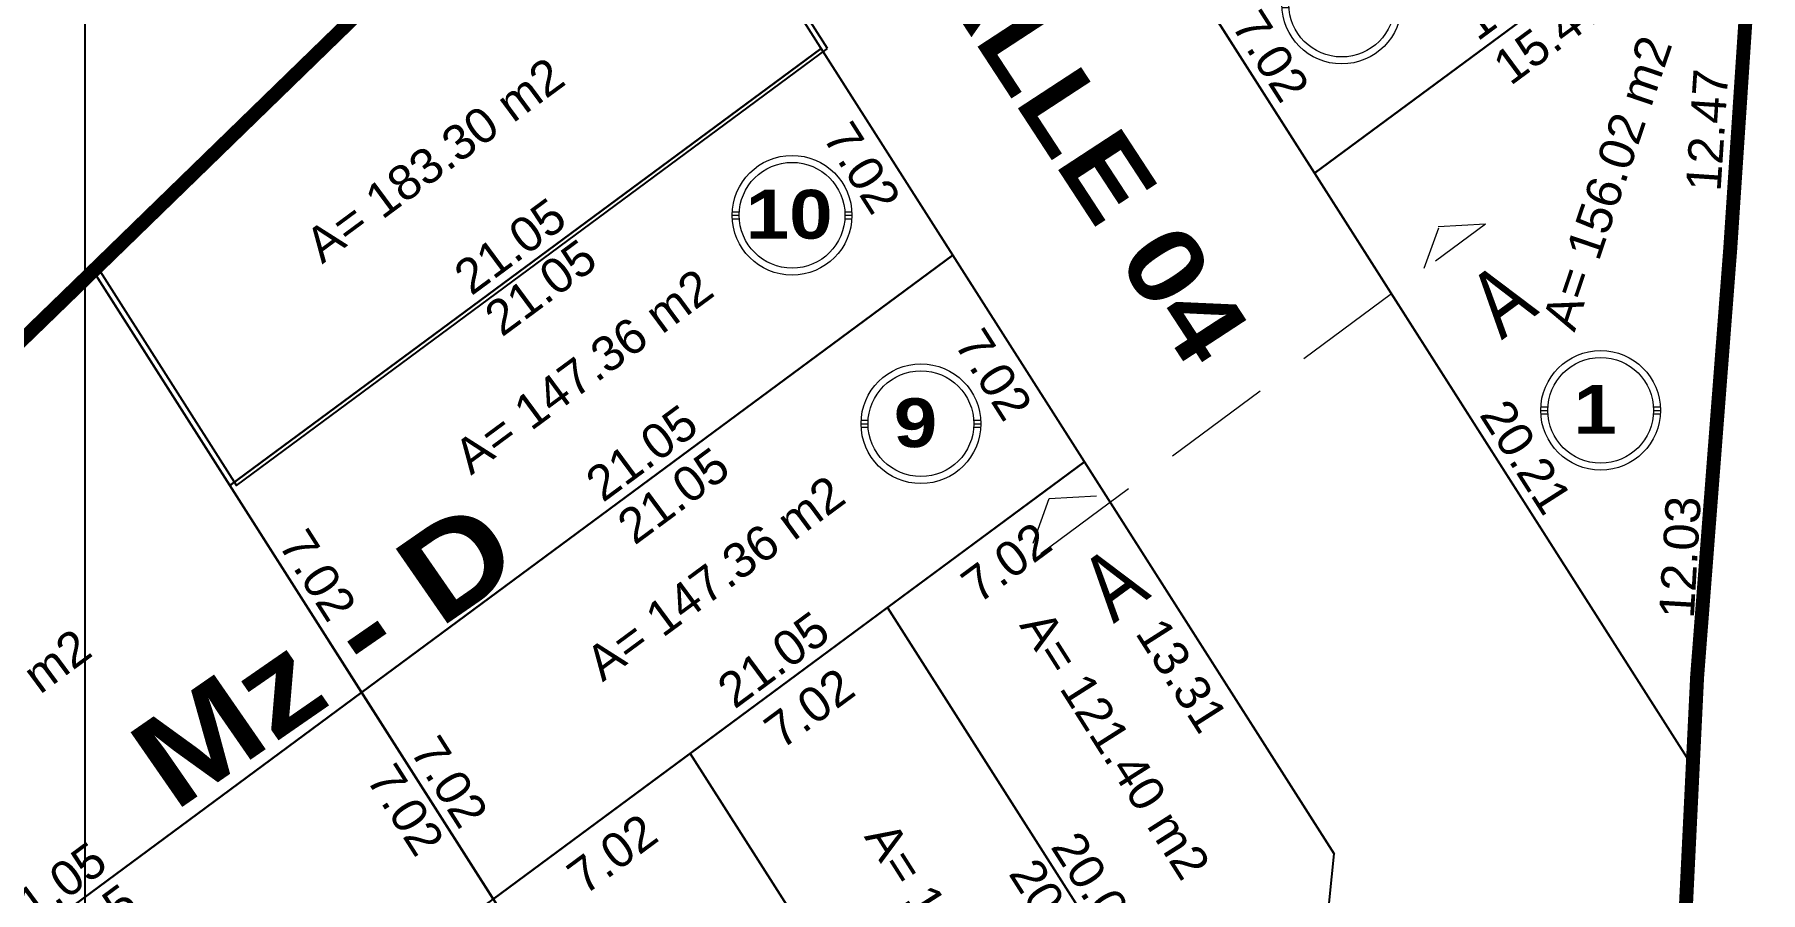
# Model space of a CAD drawing. Header units: metres. Extents: x 278764 to 279387, y 9336025 to 9336772.
# Drawn here: x 279298.55 to 279347.97, y 9336248.61 to 9336273.17 of the extents above; entities that cross this region are included whole.
import ezdxf
from ezdxf.enums import TextEntityAlignment as Align

# ---------------------------------------------------------------- set-up
doc = ezdxf.new("R2010")
doc.units = ezdxf.units.M
doc.linetypes.add('HIDDEN2', pattern=[0.1875, 0.125, -0.0625])
for name, color, linetype in [('31_PREDIOS_TOTAL', 7, 'Continuous'), ('AZULL', 5, 'Continuous'), ('Cuadricula Coordenadas', 5, 'Continuous'), ('LOTES', 250, 'Continuous')]:
    doc.layers.add(name, color=color, linetype=linetype)
for name, color, linetype, lineweight in [('@NUMEROS DE LOTES', 7, 'Continuous', 9), ('CIRCULO', 1, 'Continuous', 5), ('textos', 7, 'Continuous', 15)]:
    doc.layers.add(name, color=color, linetype=linetype, lineweight=lineweight)
doc.styles.add('STYLE1', font='arial.ttf')
doc.styles.add('titu', font='')
doc.styles.add('txt', font='arial.ttf', dxfattribs={"width": 0.9})
doc.styles.get('titu').set_extended_font_data('Arial Black')
doc.dimstyles.new('500ULTIMO', dxfattribs={"dimtxt": 1, "dimasz": 1.199999999999999, "dimexe": 0.18, "dimexo": 0.9000000000000007, "dimgap": 0.2305000000000045, "dimtad": 1, "dimzin": 3, "dimdsep": 46, "dimtxsty": 'STYLE1', "dimcen": 0.09, "dimse1": 1, "dimse2": 1, "dimsd1": 1, "dimsd2": 1, "dimclrd": 125, "dimclre": 125, "dimaunit": 1, "dimadec": 3, "dimazin": 0, "dimtfac": 1, "dimtix": 1, "dimtofl": 0, "dimtmove": 0, "dimatfit": 3, "dimfxl": 1, "dimtolj": 1, "dimtzin": 0, "dimarcsym": 0})

# ---------------------------------------------------------------- blocks, each defined once
blk = doc.blocks.new('*D175')
at = {"layer": 'Defpoints', "color": 0, "transparency": 16777216}
for p in [(279317.3263526605, 9336252.590012433), (279317.3263526587, 9336252.590012431), (279328.0948600969, 9336235.678519757)]:
    blk.add_point(p, dxfattribs=at)
at = {"layer": '31_PREDIOS_TOTAL', "color": 0, "transparency": 16777216, "insert": (279323.3357097823, 9336244.532304918), "char_height": 1, "attachment_point": 5, "rotation": 302.48722182676687, "style": 'STYLE1'}
blk.add_mtext('\\A1;20.05', dxfattribs=at)
blk = doc.blocks.new('*D176')
at = {"layer": 'Defpoints', "color": 0, "transparency": 16777216}
for p in [(279322.9677913245, 9336256.763043536), (279322.9677913254, 9336256.763043536), (279333.7362987604, 9336239.851550858)]:
    blk.add_point(p, dxfattribs=at)
at = {"layer": '31_PREDIOS_TOTAL', "color": 0, "transparency": 16777216, "insert": (279328.9771484495, 9336248.705336023), "char_height": 1, "attachment_point": 5, "rotation": 302.48722182648623, "style": 'STYLE1'}
blk.add_mtext('\\A1;20.05', dxfattribs=at)
blk = doc.blocks.new('*D177')
at = {"layer": 'Defpoints', "color": 0, "transparency": 16777216}
for p in [(279328.6092299884, 9336260.936074637), (279327.2012468316, 9336260.03953183), (279335.7579039787, 9336249.709379707)]:
    blk.add_point(p, dxfattribs=at)
at = {"layer": '31_PREDIOS_TOTAL', "color": 0, "transparency": 16777216, "insert": (279331.4009749223, 9336254.82440638), "char_height": 1, "attachment_point": 5, "rotation": 302.48722182600045, "style": 'STYLE1'}
blk.add_mtext('\\A1;13.31', dxfattribs=at)
blk = doc.blocks.new('*D178')
at = {"layer": 'Defpoints', "color": 0, "transparency": 16777216}
for p in [(279335.7579039794, 9336249.709379707), (279335.7579039793, 9336249.709379707), (279334.8483634879, 9336240.674156753)]:
    blk.add_point(p, dxfattribs=at)
at = {"layer": '31_PREDIOS_TOTAL', "color": 0, "transparency": 16777216, "insert": (279334.5657873368, 9336245.265994001), "char_height": 1, "attachment_point": 5, "rotation": 84.2516235501298, "style": 'STYLE1'}
blk.add_mtext('\\A1;9.08', dxfattribs=at)
blk = doc.blocks.new('*D187')
at = {"layer": 'Defpoints', "color": 0, "transparency": 16777216}
for p in [(279307.9159363937, 9336254.336003767), (279290.9916204019, 9336241.816910464), (279290.9916204009, 9336241.816910464)]:
    blk.add_point(p, dxfattribs=at)
at = {"layer": '31_PREDIOS_TOTAL', "color": 0, "transparency": 16777216, "insert": (279299.0130677922, 9336248.672245115), "char_height": 1, "attachment_point": 5, "rotation": 36.49071961309755, "style": 'STYLE1'}
blk.add_mtext('\\A1;21.05', dxfattribs=at)
blk = doc.blocks.new('*D189')
at = {"layer": 'Defpoints', "color": 0, "transparency": 16777216}
for p in [(279328.6092299875, 9336260.936074637), (279328.6092299875, 9336260.936074637), (279311.6849139975, 9336248.41698133)]:
    blk.add_point(p, dxfattribs=at)
at = {"layer": '31_PREDIOS_TOTAL', "color": 0, "transparency": 16777216, "insert": (279319.7063613879, 9336255.27231598), "char_height": 1, "attachment_point": 5, "rotation": 36.49071961707906, "style": 'STYLE1'}
blk.add_mtext('\\A1;21.05', dxfattribs=at)
blk = doc.blocks.new('*D190')
at = {"layer": 'Defpoints', "color": 0, "transparency": 16777216}
for p in [(279324.8402523855, 9336266.855097076), (279307.9159363937, 9336254.33600377), (279307.9159363927, 9336254.33600377)]:
    blk.add_point(p, dxfattribs=at)
at = {"layer": '31_PREDIOS_TOTAL', "color": 0, "transparency": 16777216, "insert": (279315.937383784, 9336261.19133842), "char_height": 1, "attachment_point": 5, "rotation": 36.49071961717329, "style": 'STYLE1'}
blk.add_mtext('\\A1;21.05', dxfattribs=at)
blk = doc.blocks.new('*D191')
at = {"layer": 'Defpoints', "color": 0, "transparency": 16777216}
for p in [(279321.0712747825, 9336272.77411951), (279304.1469587898, 9336260.255026206), (279304.1469587879, 9336260.255026208)]:
    blk.add_point(p, dxfattribs=at)
at = {"layer": '31_PREDIOS_TOTAL', "color": 0, "transparency": 16777216, "insert": (279312.1684061792, 9336267.110360857), "char_height": 1, "attachment_point": 5, "rotation": 36.49071961272072, "style": 'STYLE1'}
blk.add_mtext('\\A1;21.05', dxfattribs=at)
blk = doc.blocks.new('*D192')
at = {"layer": 'Defpoints', "color": 0, "transparency": 16777216}
for p in [(279321.0712747821, 9336272.774119511, 845.9), (279324.8402523845, 9336266.855097074), (279323.4986508125, 9336266.000823192)]:
    blk.add_point(p, dxfattribs=at)
at = {"layer": '31_PREDIOS_TOTAL', "color": 0, "transparency": 16777216, "insert": (279322.2392654167, 9336269.358373232), "char_height": 1, "attachment_point": 5, "rotation": 302.48722184807207, "style": 'STYLE1'}
blk.add_mtext('\\A1;7.02', dxfattribs=at)
blk = doc.blocks.new('*D193')
at = {"layer": 'Defpoints', "color": 0, "transparency": 16777216}
for p in [(279324.8402523845, 9336266.855097074), (279328.6092299884, 9336260.936074637, 845.9), (279327.2676284155, 9336260.081800753)]:
    blk.add_point(p, dxfattribs=at)
at = {"layer": '31_PREDIOS_TOTAL', "color": 0, "transparency": 16777216, "insert": (279326.0082430192, 9336263.439350795), "char_height": 1, "attachment_point": 5, "rotation": 302.48722184807207, "style": 'STYLE1'}
blk.add_mtext('\\A1;7.02', dxfattribs=at)
blk = doc.blocks.new('*D196')
at = {"layer": 'Defpoints', "color": 0, "transparency": 16777216}
for p in [(279307.9159363937, 9336254.336003765), (279311.6849139966, 9336248.41698133), (279311.6849139947, 9336248.416981328)]:
    blk.add_point(p, dxfattribs=at)
at = {"layer": '31_PREDIOS_TOTAL', "color": 0, "transparency": 16777216, "insert": (279310.4255285994, 9336251.77453137), "char_height": 1, "attachment_point": 5, "rotation": 302.48722182624545, "style": 'STYLE1'}
blk.add_mtext('\\A1;7.02', dxfattribs=at)
blk = doc.blocks.new('*D197')
at = {"layer": 'Defpoints', "color": 0, "transparency": 16777216}
for p in [(279304.1469587898, 9336260.255026205), (279304.146958787, 9336260.255026203), (279307.9159363937, 9336254.336003765)]:
    blk.add_point(p, dxfattribs=at)
at = {"layer": '31_PREDIOS_TOTAL', "color": 0, "transparency": 16777216, "insert": (279306.6565509951, 9336257.693553807), "char_height": 1, "attachment_point": 5, "rotation": 302.487221824241, "style": 'STYLE1'}
blk.add_mtext('\\A1;7.02', dxfattribs=at)
blk = doc.blocks.new('*D135')
at = {"layer": 'Defpoints', "color": 0, "transparency": 16777216}
for p in [(279317.3263526605, 9336252.590012433), (279318.3557190616, 9336251.19843224), (279311.6849139966, 9336248.41698133)]:
    blk.add_point(p, dxfattribs=at)
at = {"layer": '31_PREDIOS_TOTAL', "color": 0, "transparency": 16777216, "insert": (279315.094289124, 9336249.70770469), "char_height": 1, "attachment_point": 5, "rotation": 36.49071956425273, "style": 'STYLE1'}
blk.add_mtext('\\A1;7.02', dxfattribs=at)
blk = doc.blocks.new('*D136')
at = {"layer": 'Defpoints', "color": 0, "transparency": 16777216}
for p in [(279322.9677913245, 9336256.763043534, 843.369), (279323.9971577246, 9336255.371463344), (279317.3263526605, 9336252.590012433)]:
    blk.add_point(p, dxfattribs=at)
at = {"layer": '31_PREDIOS_TOTAL', "color": 0, "transparency": 16777216, "insert": (279320.735727787, 9336253.880735792), "char_height": 1, "attachment_point": 5, "rotation": 36.49071956425273, "style": 'STYLE1'}
blk.add_mtext('\\A1;7.02', dxfattribs=at)
blk = doc.blocks.new('*D137')
at = {"layer": 'Defpoints', "color": 0, "transparency": 16777216}
for p in [(279328.6092299875, 9336260.936074637, 845.9), (279329.6385963885, 9336259.544494445), (279322.9677913245, 9336256.763043534, 843.369)]:
    blk.add_point(p, dxfattribs=at)
at = {"layer": '31_PREDIOS_TOTAL', "color": 0, "transparency": 16777216, "insert": (279326.3771664519, 9336258.053766893), "char_height": 1, "attachment_point": 5, "rotation": 36.49071956425273, "style": 'STYLE1'}
blk.add_mtext('\\A1;7.02', dxfattribs=at)
blk = doc.blocks.new('*D138')
at = {"layer": 'Defpoints', "color": 0, "transparency": 16777216}
for p in [(279335.2013263395, 9336269.201569851), (279346.0548006846, 9336252.156640183), (279346.0548006846, 9336252.156640183)]:
    blk.add_point(p, dxfattribs=at)
at = {"layer": '31_PREDIOS_TOTAL', "color": 0, "transparency": 16777216, "insert": (279341.2531669168, 9336261.07714384), "char_height": 1, "attachment_point": 5, "rotation": 302.4872218271678, "style": 'STYLE1'}
blk.add_mtext('\\A1;20.21', dxfattribs=at)
blk = doc.blocks.new('*D139')
at = {"layer": 'Defpoints', "color": 0, "transparency": 16777216}
for p in [(279331.432348737, 9336275.120592289), (279335.2013263404, 9336269.201569851), (279335.2013263414, 9336269.201569851)]:
    blk.add_point(p, dxfattribs=at)
at = {"layer": '31_PREDIOS_TOTAL', "color": 0, "transparency": 16777216, "insert": (279333.9419409432, 9336272.559119895), "char_height": 1, "attachment_point": 5, "rotation": 302.4872218312071, "style": 'STYLE1'}
blk.add_mtext('\\A1;7.02', dxfattribs=at)
blk = doc.blocks.new('*D144')
at = {"layer": 'Defpoints', "color": 0, "transparency": 16777216}
for p in [(279347.6355720982, 9336278.399311308), (279335.2013263395, 9336269.201569851), (279335.2013263404, 9336269.201569851)]:
    blk.add_point(p, dxfattribs=at)
at = {"layer": '31_PREDIOS_TOTAL', "color": 0, "transparency": 16777216, "insert": (279340.9777386161, 9336274.396228576), "char_height": 1, "attachment_point": 5, "rotation": 36.490719611367126, "style": 'STYLE1'}
blk.add_mtext('\\A1;15.47', dxfattribs=at)
blk = doc.blocks.new('*D145')
at = {"layer": 'Defpoints', "color": 0, "transparency": 16777216}
for p in [(279346.7600000001, 9336264.165000001), (279346.7599999997, 9336264.165000001), (279346.0548006852, 9336252.156640183)]:
    blk.add_point(p, dxfattribs=at)
at = {"layer": '31_PREDIOS_TOTAL', "color": 0, "transparency": 16777216, "insert": (279345.6672614542, 9336258.204285264), "char_height": 1, "attachment_point": 5, "rotation": 86.63912535337748, "style": 'STYLE1'}
blk.add_mtext('\\A1;12.03', dxfattribs=at)
blk = doc.blocks.new('*D146')
at = {"layer": 'Defpoints', "color": 0, "transparency": 16777216}
for p in [(279347.5789999999, 9336276.61), (279347.578999999, 9336276.61), (279346.7600000001, 9336264.165000001)]:
    blk.add_point(p, dxfattribs=at)
at = {"layer": '31_PREDIOS_TOTAL', "color": 0, "transparency": 16777216, "insert": (279346.4385347728, 9336270.435604502), "char_height": 1, "attachment_point": 5, "rotation": 86.2348191169745, "style": 'STYLE1'}
blk.add_mtext('\\A1;12.47', dxfattribs=at)
blk = doc.blocks.new('*D271')
at = {"layer": 'Defpoints', "color": 0, "transparency": 16777216}
for p in [(279317.3263526605, 9336252.590012433, 843.369), (279316.0922313426, 9336251.804177329), (279328.0948600969, 9336235.678519757, 843.369)]:
    blk.add_point(p, dxfattribs=at)
at = {"layer": '31_PREDIOS_TOTAL', "color": 0, "transparency": 16777216, "insert": (279322.1015884662, 9336243.746469816), "char_height": 1, "attachment_point": 5, "rotation": 302.48722182676687, "style": 'STYLE1'}
blk.add_mtext('\\A1;20.05', dxfattribs=at)
blk = doc.blocks.new('*D272')
at = {"layer": 'Defpoints', "color": 0, "transparency": 16777216}
for p in [(279322.9677913245, 9336256.763043536, 843.369), (279321.7631873684, 9336255.996003812), (279333.7362987604, 9336239.851550858, 843.369)]:
    blk.add_point(p, dxfattribs=at)
at = {"layer": '31_PREDIOS_TOTAL', "color": 0, "transparency": 16777216, "insert": (279327.7725444916, 9336247.9382963), "char_height": 1, "attachment_point": 5, "rotation": 302.48722182648623, "style": 'STYLE1'}
blk.add_mtext('\\A1;20.05', dxfattribs=at)
blk = doc.blocks.new('*D273')
at = {"layer": 'Defpoints', "color": 0, "transparency": 16777216}
for p in [(279307.9159363937, 9336254.336003765, 843.369), (279311.6849139966, 9336248.41698133, 843.369), (279310.4305201685, 9336247.618237568)]:
    blk.add_point(p, dxfattribs=at)
at = {"layer": '31_PREDIOS_TOTAL', "color": 0, "transparency": 16777216, "insert": (279309.1711347732, 9336250.97578761), "char_height": 1, "attachment_point": 5, "rotation": 302.48722182624545, "style": 'STYLE1'}
blk.add_mtext('\\A1;7.02', dxfattribs=at)
blk = doc.blocks.new('*D274')
at = {"layer": 'Defpoints', "color": 0, "transparency": 16777216}
for p in [(279307.9159363937, 9336254.336003767, 843.369), (279290.9916204019, 9336241.816910464, 843.369), (279291.8837622525, 9336240.610841442)]:
    blk.add_point(p, dxfattribs=at)
at = {"layer": '31_PREDIOS_TOTAL', "color": 0, "transparency": 16777216, "insert": (279299.9052096447, 9336247.466176093), "char_height": 1, "attachment_point": 5, "rotation": 36.49071961309755, "style": 'STYLE1'}
blk.add_mtext('\\A1;21.05', dxfattribs=at)
blk = doc.blocks.new('*D275')
at = {"layer": 'Defpoints', "color": 0, "transparency": 16777216}
for p in [(279324.8402523855, 9336266.855097076, 843.369), (279307.9159363937, 9336254.33600377, 843.369), (279308.8211192302, 9336253.112304896)]:
    blk.add_point(p, dxfattribs=at)
at = {"layer": '31_PREDIOS_TOTAL', "color": 0, "transparency": 16777216, "insert": (279316.8425666215, 9336259.967639547), "char_height": 1, "attachment_point": 5, "rotation": 36.49071961717329, "style": 'STYLE1'}
blk.add_mtext('\\A1;21.05', dxfattribs=at)
blk = doc.blocks.new('*D276')
at = {"layer": 'Defpoints', "color": 0, "transparency": 16777216}
for p in [(279321.0712747825, 9336272.77411951, 843.369), (279304.1469587898, 9336260.255026206, 843.369), (279305.0212589381, 9336259.073077032)]:
    blk.add_point(p, dxfattribs=at)
at = {"layer": '31_PREDIOS_TOTAL', "color": 0, "transparency": 16777216, "insert": (279313.0427063294, 9336265.928411681), "char_height": 1, "attachment_point": 5, "rotation": 36.49071961272072, "style": 'STYLE1'}
blk.add_mtext('\\A1;21.05', dxfattribs=at)
blk = doc.blocks.new('*D281')
at = {"layer": 'Defpoints', "color": 0, "transparency": 16777216}
for p in [(279347.6355720982, 9336278.399311308, 843.369), (279335.2013263395, 9336269.201569851, 843.369), (279336.1417904096, 9336267.930174975)]:
    blk.add_point(p, dxfattribs=at)
at = {"layer": '31_PREDIOS_TOTAL', "color": 0, "transparency": 16777216, "insert": (279341.9182026852, 9336273.1248337), "char_height": 1, "attachment_point": 5, "rotation": 36.490719611367126, "style": 'STYLE1'}
blk.add_mtext('\\A1;15.47', dxfattribs=at)
blk = doc.blocks.new('CIR. LOTE')
at = {"color": 10, "lineweight": 0}
for p, q in [((278778.3742439066, 9330113.724754242), (278778.5742439066, 9330113.724754242)), ((278778.3771630948, 9330113.824754242), (278778.5775494474, 9330113.82475424)), ((278781.5994674141, 9330113.82475424), (278781.7998537667, 9330113.824754242)), ((278781.6027729549, 9330113.724754242), (278781.8027729549, 9330113.724754242)), ((278778.3771630948, 9330113.624754243), (278778.5775494475, 9330113.624754243)), ((278781.599467414, 9330113.624754243), (278781.7998537667, 9330113.624754243))]:
    blk.add_line(p, q, dxfattribs=at)
for radius in [1.714264524169266, 1.514264524169266]:
    blk.add_circle((278780.0885084308, 9330113.724754242), radius, dxfattribs=at)
blk = doc.blocks.new('aa')
at = {"color": 5, "lineweight": 15, "extrusion": (-0.01615934004098686, 0.5092709949910922, 0.860454490016888)}
for p, q in [((355035.4279216499, 9280071.159480492, 1.68279864079263), (355036.5337756394, 9280071.94318349, 1.239721940924142)), ((355036.5337756394, 9280071.94318349, 1.239721940924142), (355037.6870893904, 9280071.231164642, 1.682798641008344)), ((355050.105454141, 9280071.950560812, 1.326375308642484), (355049.100132328, 9280071.238103542, 1.729172308006933)), ((355050.1206695567, 9280071.999993263, 1.461260291548673), (355051.2739833049, 9280071.287974417, 1.904336991632875))]:
    blk.add_line(p, q, dxfattribs=at)
at = {"color": 5, "linetype": 'HIDDEN2', "lineweight": 15, "ltscale": 25, "extrusion": (-0.01615934004098686, 0.5092709949910922, 0.860454490016888)}
blk.add_line((355035.4397865841, 9280070.785550026, 1.904336991490296), (355051.2739833049, 9280071.287974417, 1.904336991632875), dxfattribs=at)
at = {"color": 5, "lineweight": 15, "extrusion": (0.5092709949910922, 0.01615934004098661, 0.8604544900168879), "style": 'txt', "width": 0.9}
for p in [(9264139.398136387, -558591.6587549452, 330778.5554464592), (9264139.493056225, -558579.7126292795, 330771.7189864473)]:
    blk.add_text('A', height=1.897204456719582, rotation=269.7125848692542, dxfattribs=at).set_placement(p, align=Align.BOTTOM_CENTER)
blk = doc.blocks.new('*D444')
at = {"layer": 'Defpoints', "color": 0, "transparency": 16777216}
for p in [(279315.8000620669, 9336281.345534591), (279314.4544108156, 9336280.488682048), (279321.25796864, 9336272.774119511)]:
    blk.add_point(p, dxfattribs=at)
at = {"layer": '31_PREDIOS_TOTAL', "color": 0, "transparency": 16777216, "insert": (279317.8084675088, 9336276.601013333), "char_height": 1, "attachment_point": 5, "rotation": 302.4872218253673, "style": 'STYLE1'}
blk.add_mtext('\\A1;10.16', dxfattribs=at)

msp = doc.modelspace()

# ---------------------------------------------------------------- linework, layer by layer
at = {"elevation": 843.369, "flags": 128}
msp.add_lwpolyline([(279240.3430397152, 9336094.217478933), (279249.945, 9336079.138), (279261.635, 9336087.398), (279277.81, 9336099.158), (279289.619, 9336108.686), (279296.725, 9336114.361), (279303.351, 9336120.195), (279293.533, 9336134.233), (279292.872, 9336135.77), (279293.377, 9336137.646), (279302.135, 9336149.788), (279315.128, 9336165.811), (279327.252, 9336181.064), (279345.894, 9336203.782), (279343.81, 9336213.751), (279343.964, 9336221.412), (279344.043, 9336232.682), (279345.736, 9336246.728), (279346.76, 9336264.165), (279347.579, 9336276.61), (279347.967, 9336288.882), (279345.8004386381, 9336294.45579299)], dxfattribs=at)
at = {"color": 5, "flags": 128}
for points, elevation in [([(279335.2013263404, 9336269.201569851), (279347.6355720978, 9336278.399311308)], 1686.738), ([(279304.1469587907, 9336260.255026205), (279321.0712747817, 9336272.77411951)], 1689.269), ([(279290.9916204027, 9336241.816910462), (279324.8402523855, 9336266.855097074)], 1689.269), ([(279294.7605980055, 9336235.897888025), (279328.6092299887, 9336260.936074637)], 1689.269), ([(279345.825095898, 9336248.793760363), (279345.8587762968, 9336248.818674106)], 1689.269)]:
    msp.add_lwpolyline(points, dxfattribs=dict(at, elevation=elevation))
at = {"color": 5, "const_width": 0.4, "elevation": 843.873, "flags": 128}
for points in [[(279194.7536105058, 9336165.813779784), (279195.462, 9336166.266), (279204.319, 9336174.346), (279215.467, 9336184.848), (279230.107, 9336198.736), (279238.422, 9336206.643), (279252.906, 9336220.566), (279263.05, 9336230.528), (279276.594, 9336243.625), (279288.236, 9336254.773), (279299.693, 9336265.881), (279311.689, 9336277.542)], [(279347.758, 9336276.902), (279347.102, 9336267.046), (279346.153, 9336254.786), (279345.612, 9336243.698), (279344.625, 9336237.681), (279344.039, 9336225.704), (279344.119, 9336213.715), (279345.859, 9336203.755), (279328.625, 9336182.775), (279315.292, 9336166.018)]]:
    msp.add_lwpolyline(points, dxfattribs=at)
at = {"layer": 'Cuadricula Coordenadas', "color": 8}
msp.add_line((279300, 9336032.97064418), (279300, 9336353.370644178), dxfattribs=at)
at = {"layer": 'LOTES', "flags": 128}
for points, elevation in [([(279240.3430397152, 9336094.217478933), (279249.945, 9336079.138), (279261.635, 9336087.398), (279277.81, 9336099.158), (279289.619, 9336108.686), (279296.725, 9336114.361), (279303.351, 9336120.195), (279293.533, 9336134.233), (279292.872, 9336135.77), (279293.377, 9336137.646), (279302.135, 9336149.788), (279315.128, 9336165.811), (279327.252, 9336181.064), (279345.894, 9336203.782), (279343.81, 9336213.751), (279343.964, 9336221.412), (279344.043, 9336232.682), (279345.736, 9336246.728), (279346.76, 9336264.165), (279347.579, 9336276.61), (279347.967, 9336288.882), (279345.8004386381, 9336294.45579299)], 1686.738), ([(279323.8943935308, 9336286.958637161), (279346.0548006849, 9336252.156640183)], 1686.738), ([(279315.6133682085, 9336281.345534591), (279335.7579039795, 9336249.709379707)], 1686.738), ([(279300.2313542347, 9336266.404320167), (279322.453421434, 9336231.505488655)], 1686.738), ([(279322.9677913247, 9336256.763043534), (279333.7362987614, 9336239.851550858)], 1686.738), ([(279317.3263526605, 9336252.590012433), (279328.0948600972, 9336235.678519757)], 1686.738), ([(279334.8483634879, 9336240.674156753), (279335.7579039795, 9336249.709379707)], 1689.269)]:
    msp.add_lwpolyline(points, dxfattribs=dict(at, elevation=elevation))
at = {"layer": 'LOTES', "elevation": 843.369, "flags": 128}
for points in [[(279347.9174501353, 9336287.31479397), (279331.4323487371, 9336275.120592287), (279335.2013263399, 9336269.201569851), (279347.6355720981, 9336278.399311308)], [(279347.579, 9336276.61), (279347.6355720981, 9336278.399311308), (279335.2013263399, 9336269.201569851), (279346.0548006851, 9336252.156640183), (279346.76, 9336264.165)], [(279324.8402523849, 9336266.855097074), (279321.0712747822, 9336272.77411951), (279304.1469587907, 9336260.255026205), (279307.9159363936, 9336254.336003767)], [(279324.8402523849, 9336266.855097074), (279307.9159363936, 9336254.336003767), (279311.6849139968, 9336248.41698133), (279328.6092299882, 9336260.936074637)], [(279328.6092299882, 9336260.936074637), (279322.9677913244, 9336256.763043534), (279333.7362987609, 9336239.851550858), (279334.8483634879, 9336240.674156753), (279335.7579039795, 9336249.709379707)], [(279322.9677913244, 9336256.763043534), (279317.3263526606, 9336252.590012433), (279328.0948600973, 9336235.678519757), (279333.7362987609, 9336239.851550858)], [(279307.9159363936, 9336254.336003767), (279290.9916204023, 9336241.816910462), (279294.7605980055, 9336235.897888025), (279311.6849139968, 9336248.41698133)], [(279317.3263526606, 9336252.590012433), (279311.6849139968, 9336248.41698133), (279322.4534214335, 9336231.505488655), (279328.0948600973, 9336235.678519757)]]:
    msp.add_lwpolyline(points, close=True, dxfattribs=at)
at = {"layer": 'LOTES', "flags": 128}
for points in [[(279321.2579686404, 9336272.77411951), (279315.8000620668, 9336281.345534591), (279311.8756938581, 9336277.542), (279300.4180480932, 9336266.404320167), (279304.3336526487, 9336260.255026205)], [(279307.9159363936, 9336254.336003767), (279304.1469587907, 9336260.255026205), (279300.2313542349, 9336266.404320167), (279299.693, 9336265.881), (279288.236, 9336254.773), (279284.8228614173, 9336251.504689666), (279290.9916204022, 9336241.816910462)]]:
    msp.add_lwpolyline(points, close=True, dxfattribs=at)

# ---------------------------------------------------------------- block references
at = {"layer": 'AZULL', "color": 7, "rotation": 34.74881917974423}
msp.add_blockref('aa', (5277062.573548312, 1508844.515119034, -1.904336991561585), dxfattribs=at)
at = {"layer": 'CIRCULO', "color": 7, "lineweight": 0}
for p in [(555.888032735209, 6160.321005042642), (540.1525996889686, 6154.273695982993), (563.3025016304455, 6148.687423335388), (543.8410205547116, 6148.304771391675)]:
    msp.add_blockref('CIR. LOTE', p, dxfattribs=at)

# ---------------------------------------------------------------- texts
at = {"lineweight": 50, "extrusion": (0.0003607934937412557, 0.0005098188422860101, 0.9999998049563824), "style": 'titu'}
msp.add_text('CALLE 04', height=2.160857958196539, rotation=303.1563673913915, dxfattribs=at).set_placement((279322.5943936818, 9336275.815081673, 5091.356462407101))
at = {"layer": '31_PREDIOS_TOTAL', "color": 7, "lineweight": 0, "char_height": 0.9999999999999996, "attachment_point": 5, "style": 'STYLE1'}
for s, insert, rotation in [('\\A1;A={\\C5; }156.02 m2', (279343.5821454283, 9336268.923635459, 843.369), 71.22654854721637), ('\\A1;A={\\C5; }183.30 m2', (279310.0074408266, 9336269.578947496, 843.369), 36.435605956294424), ('\\A1;A={\\C5; }147.36 m2', (279314.2684024385, 9336263.527447408, 843.369), 36.435605956294424), ('\\A1;A={\\C5; }147.36 m2', (279318.0373800404, 9336257.60842497, 843.369), 36.435605956294424), ('\\A1;A={\\C5; }121.40 m2', (279329.488578965, 9336252.832844287, 843.369), 302.4054992223684), ('\\A1;A={\\C5; }270.56 m2', (279296.4596587524, 9336253.21575249, 843.369), 36.435605956294424), ('\\A1;A={\\C5; }140.34 m2', (279325.0429932532, 9336246.781775905, 843.369), 302.4054992223684)]:
    msp.add_mtext(s, dxfattribs=dict(at, insert=insert, rotation=rotation))
at = {"layer": '@NUMEROS DE LOTES', "style": 'titu'}
for s, p in [('10', (279318.9116251036, 9336267.326678507, -1504.030352760048)), ('1', (279342.613335853, 9336261.74040586, -1504.030352760048)), ('9', (279323.1518547773, 9336261.357753916, -1504.030352760048))]:
    msp.add_text(s, height=1.399999999999999, dxfattribs=at).set_placement(p)
at = {"layer": 'textos', "color": 102, "style": 'titu'}
msp.add_text('Mz - D', height=2.599640904094744, rotation=34.68554435792263, dxfattribs=at).set_placement((279302.5518765243, 9336250.896470828))

# ---------------------------------------------------------------- dimensions: what is measured, and where the dimension line sits
at = {"layer": '31_PREDIOS_TOTAL'}
for p1, p2, distance, picture, middle in [((279321.2579686404, 9336272.77411951), (279315.8000620668, 9336281.345534591), 1.5952973295429773, '*D444', (279317.8084675088, 9336276.601013333)), ((279347.6355720981, 9336278.399311308, 843.369), (279335.2013263399, 9336269.201569851, 843.369), 2.769247663129318e-10, '*D144', (279340.9777386161, 9336274.396228576, 843.369)), ((279347.6355720981, 9336278.399311308, 843.369), (279335.2013263399, 9336269.201569851, 843.369), 1.5814289737386298, '*D281', (279341.9182026852, 9336273.1248337)), ((279346.76, 9336264.165, 843.369), (279347.579, 9336276.61, 843.369), 1.0454764618086802e-09, '*D146', (279346.4385347728, 9336270.435604502, 843.369)), ((279331.4323487371, 9336275.120592287, 843.369), (279335.2013263399, 9336269.201569851, 843.369), 1.2765693176571215e-09, '*D139', (279333.9419409432, 9336272.559119895, 843.369)), ((279321.0712747822, 9336272.77411951, 843.369), (279304.1469587907, 9336260.255026205, 843.369), -4.656511044665396e-09, '*D191', (279312.1684061792, 9336267.110360857, 843.369)), ((279321.0712747822, 9336272.77411951, 843.369), (279304.1469587907, 9336260.255026205, 843.369), 1.470171620371713, '*D276', (279313.0427063294, 9336265.928411681)), ((279335.2013263399, 9336269.201569851, 843.369), (279346.0548006851, 9336252.156640183, 843.369), -3.927903568206388e-10, '*D138', (279341.2531669168, 9336261.07714384, 843.369)), ((279324.8402523849, 9336266.855097074, 843.369), (279307.9159363936, 9336254.336003767, 843.369), -2.051330650327306e-09, '*D190', (279315.937383784, 9336261.19133842, 843.369)), ((279324.8402523849, 9336266.855097074, 843.369), (279307.9159363936, 9336254.336003767, 843.369), 1.5221021302906332, '*D275', (279316.8425666215, 9336259.967639547)), ((279346.0548006851, 9336252.156640183, 843.369), (279346.76, 9336264.165, 843.369), 3.997347877040112e-10, '*D145', (279345.6672614542, 9336258.204285264, 843.369)), ((279311.6849139968, 9336248.41698133, 843.369), (279328.6092299882, 9336260.936074637, 843.369), 4.15387645373795e-10, '*D189', (279319.7063613879, 9336255.27231598, 843.369)), ((279335.7579039795, 9336249.709379707, 843.369), (279328.6092299882, 9336260.936074637, 843.369), 1.6691930902297318, '*D177', (279331.4009749223, 9336254.82440638, 843.369)), ((279307.9159363936, 9336254.336003767, 843.369), (279304.1469587907, 9336260.255026205, 843.369), 4.142772625164288e-09, '*D197', (279306.6565509951, 9336257.693553807, 843.369)), ((279333.7362987609, 9336239.851550858, 843.369), (279322.9677913244, 9336256.763043534, 843.369), 1.4280828497441307, '*D272', (279327.7725444916, 9336247.9382963)), ((279333.7362987609, 9336239.851550858, 843.369), (279322.9677913244, 9336256.763043534, 843.369), -1.8351288261770977e-09, '*D176', (279328.9771484495, 9336248.705336023, 843.369)), ((279307.9159363936, 9336254.336003767, 843.369), (279290.9916204023, 9336241.816910462, 843.369), -2.3282561974042837e-09, '*D187', (279299.0130677922, 9336248.672245115, 843.369)), ((279307.9159363936, 9336254.336003767, 843.369), (279290.9916204023, 9336241.816910462, 843.369), 1.5001731777426848, '*D274', (279299.9052096447, 9336247.466176093)), ((279307.9159363936, 9336254.336003767, 843.369), (279311.6849139968, 9336248.41698133, 843.369), -1.4871097719644915, '*D273', (279309.1711347732, 9336250.97578761)), ((279307.9159363936, 9336254.336003767, 843.369), (279311.6849139968, 9336248.41698133, 843.369), -2.7680054342664156e-09, '*D196', (279310.4255285994, 9336251.77453137, 843.369)), ((279328.0948600973, 9336235.678519757, 843.369), (279317.3263526606, 9336252.590012433, 843.369), 1.4630762926993404, '*D271', (279322.1015884662, 9336243.746469816)), ((279328.0948600973, 9336235.678519757, 843.369), (279317.3263526606, 9336252.590012433, 843.369), 2.6207087762544225e-09, '*D175', (279323.3357097823, 9336244.532304918, 843.369)), ((279334.8483634879, 9336240.674156753, 843.369), (279335.7579039795, 9336249.709379707, 843.369), 2.316598717119194e-10, '*D178', (279334.5657873368, 9336245.265994001, 843.369))]:
    dim = msp.add_aligned_dim(p1=p1, p2=p2, distance=distance, dimstyle='500ULTIMO', dxfattribs=at)
    dim.commit()
    dim.dimension.update_dxf_attribs({"geometry": picture, "text_midpoint": middle})
for base, p1, p2, angle, picture, middle in [((279323.4986508125, 9336266.000823192, 843.369), (279321.0712747817, 9336272.77411951, 1689.269), (279324.8402523849, 9336266.855097074, 843.369), 122.487221848072, '*D192', (279322.2392654167, 9336269.358373232, 843.369)), ((279327.2676284155, 9336260.081800753, 843.369), (279324.8402523849, 9336266.855097074, 843.369), (279328.6092299887, 9336260.936074637, 1689.269), 122.487221848072, '*D193', (279326.0082430192, 9336263.439350795, 843.369)), ((279329.6385963885, 9336259.544494445, 843.369), (279322.9677913247, 9336256.763043534, 1686.738), (279328.6092299887, 9336260.936074637, 1689.269), 216.4907195642527, '*D137', (279326.3771664519, 9336258.053766893, 843.369)), ((279323.9971577246, 9336255.371463344, 843.369), (279317.3263526606, 9336252.590012433, 843.369), (279322.9677913247, 9336256.763043534, 1686.738), 216.4907195642527, '*D136', (279320.735727787, 9336253.880735792, 843.369)), ((279318.3557190616, 9336251.19843224, 843.369), (279311.6849139968, 9336248.41698133, 843.369), (279317.3263526606, 9336252.590012433, 843.369), 216.4907195642527, '*D135', (279315.094289124, 9336249.70770469, 843.369))]:
    dim = msp.add_linear_dim(base=base, p1=p1, p2=p2, angle=angle, dimstyle='500ULTIMO', override={"dimtmove": 1}, dxfattribs=at)
    dim.commit()
    dim.dimension.update_dxf_attribs({"geometry": picture, "text_midpoint": middle})

doc.saveas('drawing.dxf')
